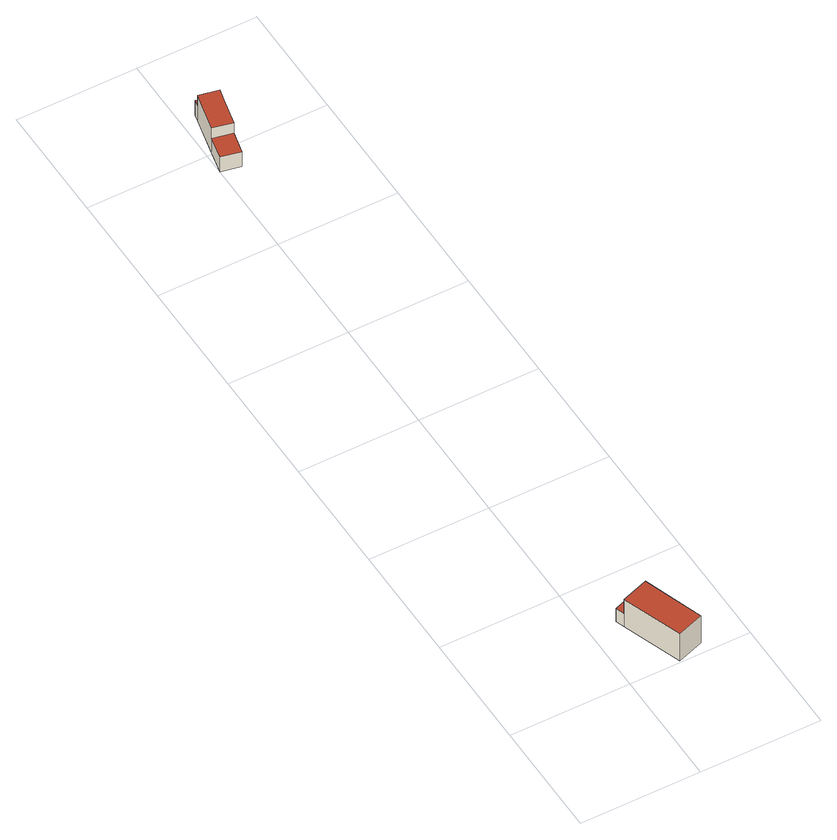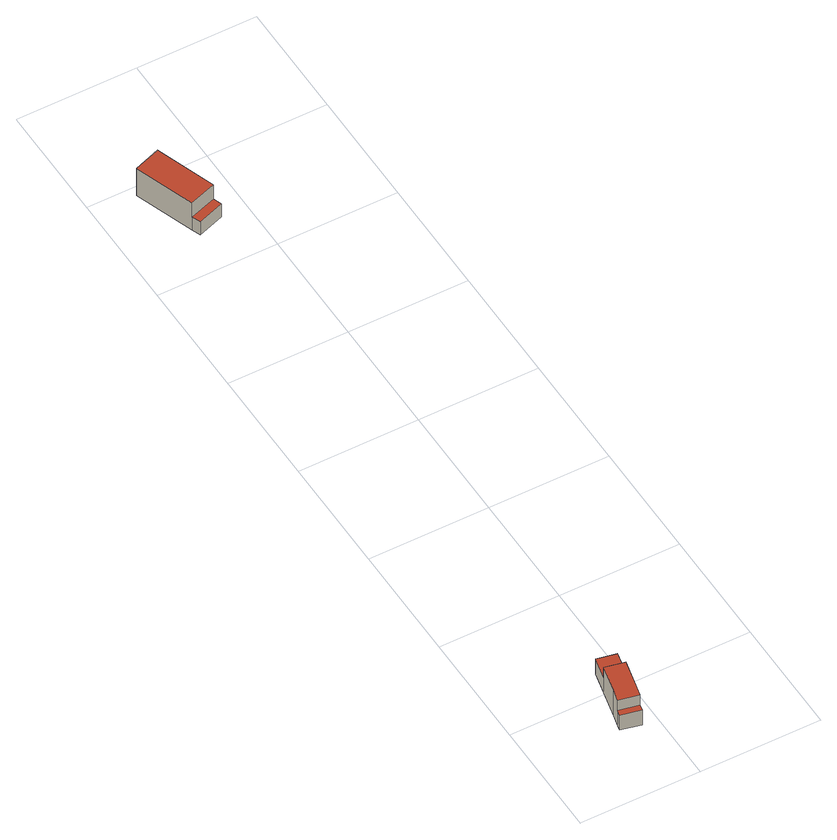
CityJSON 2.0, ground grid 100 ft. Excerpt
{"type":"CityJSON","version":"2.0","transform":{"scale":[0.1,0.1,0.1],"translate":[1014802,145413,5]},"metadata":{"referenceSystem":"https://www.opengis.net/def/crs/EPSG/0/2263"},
"CityObjects":{
"building1":{"type":"Building","attributes":{"name":"Bldg_1210003244","BIN":"4529984"},"geometry":[{"type":"MultiSurface","lod":"2","boundaries":[[[0,1,2,3]],[[4,5,6,7,8,9]],[[10,11,12,13]],[[13,12,9,8]],[[10,13,8,7]],[[0,3,7,6]],[[1,0,6,5]],[[2,1,5,4]],[[12,11,4,9]],[[2,11,10,3]]],"semantics":{"surfaces":[{"type":"RoofSurface","BIN":"4529984"},{"type":"GroundSurface"},{"type":"WallSurface"}],"values":[0,1,0,2,2,2,2,2,2,2]}}]},
"building2":{"type":"Building","attributes":{"name":"Bldg_1210012413","BIN":"4464485"},"geometry":[{"type":"MultiSurface","lod":"2","boundaries":[[[14,15,16,17]],[[18,19,20,21,22]],[[23,24,25,26]],[[27,28,29,30,31,32,33,34,35]],[[22,21,35,34]],[[26,25,34,33]],[[23,26,33,32]],[[24,23,32,31]],[[19,18,31,30]],[[15,14,30,29]],[[16,15,29,28]],[[17,16,28,27]],[[21,20,27,35]],[[24,18,22,25]],[[17,20,19,14]]],"semantics":{"surfaces":[{"type":"RoofSurface","BIN":"4464485"},{"type":"GroundSurface"},{"type":"WallSurface"}],"values":[0,0,0,1,2,2,2,2,2,2,2,2,2,2,2]}}]}
},
"vertices":[
[439,649,152],[217,572,152],[242,500,152],[464,577,152],[242,500,14],[217,572,14],[439,649,14],[464,577,14],[636,81,14],[415,5,14],[464,577,300],[242,500,300],[415,5,300],[636,81,300],
[44,6012,160],[2,5823,160],[164,5788,160],[207,5975,160],[117,6341,269],[44,6012,269],[207,5975,269],[260,6204,269],[284,6306,269],[128,6392,161],[117,6341,161],[284,6306,161],[295,6353,161],[207,5975,4],[164,5788,4],[2,5823,4],[44,6012,4],[117,6341,4],[128,6392,4],[295,6353,4],[284,6306,4],[260,6204,4]
]}
